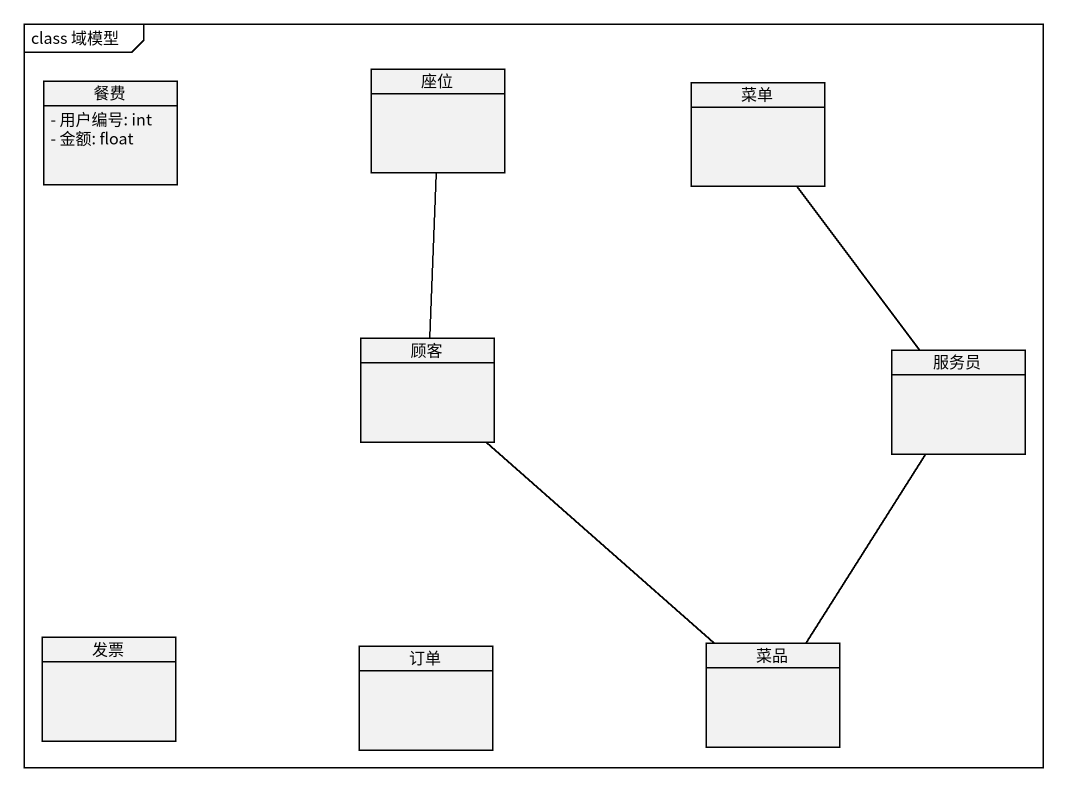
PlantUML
@startuml
mainframe class 域模型
hide circle
hide empty members
skinparam classAttributeIconSize 0
class 餐费 {
  - 用户编号: int
  - 金额: float
}
class 座位
class 菜单
class 顾客
class 服务员
class 发票
class 订单
class 菜品
座位 -- 顾客
菜单 -- 服务员
菜品 -up- 顾客
菜品 -up- 服务员
@enduml
